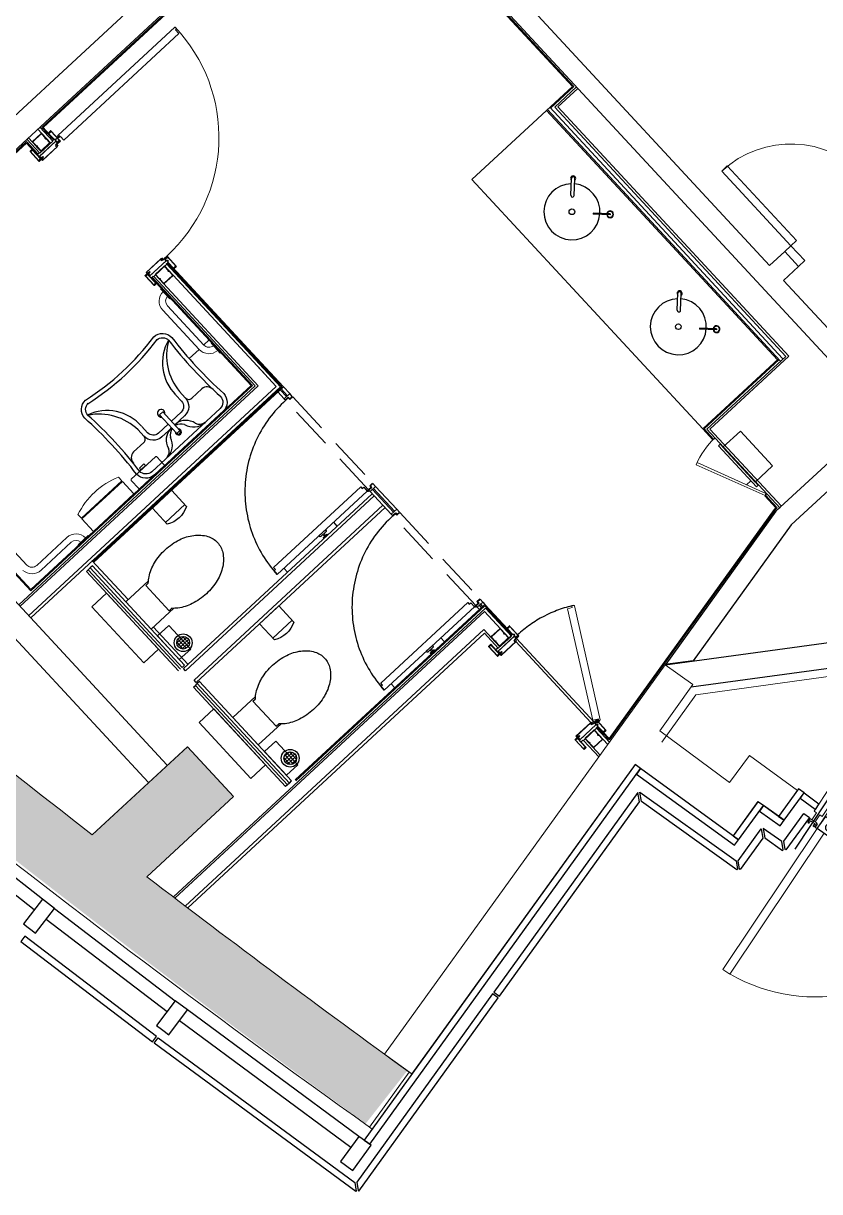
# Model space of a CAD drawing. Header units: centimetres. Extents: x 139057 to 200038, y 34824 to 80516.
# Drawn here: x 166144 to 166613, y 46838 to 47527 of the extents above; entities that cross this region are included whole.
import ezdxf

# ---------------------------------------------------------------- set-up
doc = ezdxf.new("R2010")
doc.units = ezdxf.units.CM
doc.header["$LTSCALE"] = 100
for name, pattern in [('AWP0BLEVP1$0$HIDDEN', [9.525, 6.35, -3.175]), ('AWP0BLEVP1$0$HIDDEN2', [4.7625, 3.175, -1.5875]), ('AWP0BLEVP1$0$PL-CU-W$0$HIDDEN', [0.375, 0.25, -0.125]), ('FLPL-B-P1$0$HIDDEN', [9.525, 6.35, -3.175])]:
    doc.linetypes.add(name, pattern=pattern)
doc.layers.get('0').update_dxf_attribs({"lineweight": 0})
doc.layers.get('Defpoints').update_dxf_attribs({"lineweight": 0})
for name, color, linetype, lineweight in [('410_STRUTTURE_001-AM_0', 7, 'Continuous', 0), ('430_TAVOLATI_001-AM_0', 3, 'Continuous', 0), ('437_RIVESTIMENTI_001-AM_0', 13, 'Continuous', 0), ('441_SERRAMENTI_001-AM_0', 1, 'Continuous', 0)]:
    doc.layers.add(name, color=color, linetype=linetype, lineweight=lineweight)
for name, color, linetype in [('_retini_strutture', 7, 'Continuous'), ('A-FACCIATA', 8, 'Continuous'), ('A-FACCIATA-montanti', 13, 'Continuous'), ('A-FACCIATA-stone', 13, 'Continuous'), ('A-MCLS3-15', 50, 'Continuous'), ('A-MCLS4-12', 61, 'Continuous'), ('A-SANITARI', 6, 'Continuous'), ('AWP0BLEVP1$0$0-REVS-CLD', 4, 'Continuous'), ('AWP0BLEVP1$0$A-DOOR', 5, 'Continuous'), ('AWP0BLEVP1$0$A-DOOR-INTR', 5, 'Continuous'), ('AWP0BLEVP1$0$A-DOOR-SWING', 11, 'AWP0BLEVP1$0$HIDDEN2'), ('AWP0BLEVP1$0$A-FIXT', 2, 'Continuous'), ('AWP0BLEVP1$0$A-FLOR-DRAN', 2, 'Continuous'), ('AWP0BLEVP1$0$A-FLOR-PATT', 40, 'Continuous'), ('AWP0BLEVP1$0$A-HTCH', 50, 'Continuous'), ('AWP0BLEVP1$0$A-MLWK', 2, 'Continuous'), ('AWP0BLEVP1$0$A-SCRN-40', 40, 'Continuous'), ('AWP0BLEVP1$0$A-SCRN-50', 50, 'Continuous'), ('AWP0BLEVP1$0$A-WALL', 4, 'Continuous'), ('AWP0BLEVP1$0$A-WALL-INTR', 4, 'Continuous'), ('B-CORE-P1$0$A-WALL', 6, 'Continuous'), ('B-CORE-P1$0$A-WALL-INTR', 6, 'Continuous'), ('FLPL-B-P1$0$A-ABOV', 7, 'FLPL-B-P1$0$HIDDEN')]:
    doc.layers.add(name, color=color, linetype=linetype)
pattern_1 = [(132.79996005, (-3602138.7732, -1182669.6092), (1.16479691197, 1.07861225835), []), (42.79996005, (-3602138.7732, -1182669.6092), (1.07861225835, -1.16479691197), [])]

# ---------------------------------------------------------------- blocks, each defined once
blk = doc.blocks.new('B-CORE-P1$0$leafmet')
at = {"color": 0}
blk.add_lwpolyline([(0, 0), (44, 0), (44, 1), (0, 1)], close=True, dxfattribs=at)
blk = doc.blocks.new('AWP0BLEVP1$0$METAL STUD')
at = {"layer": 'AWP0BLEVP1$0$A-SCRN-40'}
for p, q in [((7600.5, 722.1), (7600.5, 724.5)), ((7600.5, 722.1), (7600.5, 724.5)), ((7602.5, 722.1), (7600.5, 722.1)), ((7602.5, 723.5), (7602.5, 722.1)), ((7603.5, 727.5), (7635.5, 727.5)), ((7634.5, 725.5), (7604.5, 725.5)), ((7636.5, 656.5), (7636.5, 723.5)), ((7638.5, 724.5), (7638.5, 655.5)), ((7600.5, 655.5), (7600.5, 658)), ((7600.5, 655.5), (7600.5, 658)), ((7600.5, 658), (7602.5, 658)), ((7602.5, 658), (7602.5, 656.5)), ((7635.5, 652.5), (7603.5, 652.5)), ((7604.5, 654.5), (7634.5, 654.5))]:
    blk.add_line(p, q, dxfattribs=at)
for centre, radius, start, end in [((7603.5, 724.5), 3, 90, 180), ((7604.5, 723.5), 2, 90, 180), ((7634.5, 723.5), 2, 360, 90), ((7635.5, 724.5), 3, 0, 90), ((7603.5, 655.5), 3, 180, 270), ((7604.5, 656.5), 2, 180, 270), ((7634.5, 656.5), 2, 270, 360), ((7635.5, 655.5), 3, 270, 0)]:
    blk.add_arc(centre, radius, start, end, dxfattribs=at)
blk = doc.blocks.new('AWP0BLEVP1$0$A$C795556C4')
at = {"layer": 'AWP0BLEVP1$0$A-DOOR-INTR'}
for p, q in [((0, 19.1), (0, 140.1)), ((10, 140.1), (0, 140.1)), ((10, 156.1), (10, 123.1)), ((88, 158.1), (12, 158.1)), ((90, 140.1), (90, 156.1)), ((15, -12.9), (15, 19.1)), ((95, 5.1), (95, -12.9)), ((93, -14.9), (17, -14.9))]:
    blk.add_line(p, q, dxfattribs=at)
for centre, start, end in [((12, 156.1), 90, 180), ((88, 156.1), 0, 90), ((17, -12.9), 180, 270), ((93, -12.9), 270, 0)]:
    blk.add_arc(centre, 2, start, end, dxfattribs=at)
at = {"layer": 'AWP0BLEVP1$0$A-SCRN-50'}
for p, q in [((1, 19.1), (1, 140.1)), ((89.7, 157.1), (10.3, 157.1)), ((15, 123.1), (15, 157.1)), ((85, 142.1), (15, 142.1)), ((90, 140.1), (15, 140.1)), ((30, 140.1), (15, 140.1)), ((30, 140.1), (30, 5.1)), ((45, 125.1), (45, 140.1)), ((85, 140.1), (85, 157.1)), ((10, 135.1), (1, 135.1)), ((15, 123.1), (10, 123.1)), ((30, 135.1), (15, 135.1)), ((0, 19.1), (5.5, 19.1)), ((5.5, 26.1), (10.5, 26.1)), ((5.5, 26.1), (5.5, 19.1)), ((10.5, 26.1), (10.5, 19.1)), ((10.5, 19.1), (15, 19.1)), ((30, 6.1), (15, 6.1)), ((30, 5.1), (15, 5.1)), ((35, 5.1), (15, 5.1)), ((20, 5.1), (20, -13.9)), ((35, -1.9), (35, 5.1)), ((45, 5.1), (40, 5.1)), ((40, -1.9), (40, 5.1)), ((45, 20.1), (45, 5.1)), ((90, 5.1), (90, -13.9)), ((94.7, -13.9), (15.3, -13.9)), ((40, -1.9), (35, -1.9))]:
    blk.add_line(p, q, dxfattribs=at)
at = {"layer": 'Defpoints', "linetype": 'AWP0BLEVP1$0$HIDDEN'}
for p, q in [((1, 14.1), (12, 14.1)), ((12, -15), (12, 5.1)), ((22, -15), (12, -15))]:
    blk.add_line(p, q, dxfattribs=at)
at = {"layer": 'Defpoints'}
blk.add_line((12, 5.1), (12, 14.1), dxfattribs=at)
for points in [[(85, 157.1), (15, 157.1), (15, 142.1), (85, 142.1)], [(30, 135.1), (15, 135.1), (15, 123.1), (10, 123.1), (10, 135.1), (1, 135.1), (1, 19.1), (5.5, 19.1), (5.5, 26.1), (10.5, 26.1), (10.5, 19.1), (15, 19.1), (15, 6.1), (30, 6.1)], [(90, 5.1), (45, 5.1), (40, 5.1), (40, -1.9), (35, -1.9), (35, 5.1), (20, 5.1), (20, -13.9), (90, -13.9)]]:
    blk.add_lwpolyline(points, close=True, dxfattribs=at)
at = {"layer": 'AWP0BLEVP1$0$A-DOOR', "xscale": -1}
blk.add_blockref('AWP0BLEVP1$0$METAL STUD', (7683.5, -617.4), dxfattribs=at)
at = {"layer": 'AWP0BLEVP1$0$A-DOOR'}
blk.add_blockref('AWP0BLEVP1$0$METAL STUD', (-7517.5, -617.4), dxfattribs=at)
blk = doc.blocks.new('AWP0BLEVP1$0$hinge')
at = {"layer": 'AWP0BLEVP1$0$A-DOOR'}
blk.add_circle((29948347.4, 25962885.9, 0), 4, dxfattribs=at)
at = {"layer": 'AWP0BLEVP1$0$A-FIXT', "linetype": 'AWP0BLEVP1$0$HIDDEN'}
for p, q in [((29948346.9, 25962889.8, 0), (29948346.9, 25962901.1, 0)), ((29948346.9, 25962901.1, 0), (29948347.9, 25962901.1, 0)), ((29948346.9, 25962881.9, 0), (29948346.9, 25962870.6, 0)), ((29948346.9, 25962870.6, 0), (29948347.9, 25962870.6, 0)), ((29948347.9, 25962889.8, 0), (29948347.9, 25962901.1, 0)), ((29948347.9, 25962881.9, 0), (29948347.9, 25962870.6, 0))]:
    blk.add_line(p, q, dxfattribs=at)
blk = doc.blocks.new('AWP0BLEVP1$0$paper_towel_disp_mount_1')
for p, q in [((-162.5, 105), (-162.5, 135)), ((-162.5, 105), (162.5, 105)), ((-157.5, 105), (-157.5, 100)), ((-157.5, 100), (-157.5, 100)), ((157.5, 105), (157.5, 100)), ((162.5, 105), (162.5, 135))]:
    blk.add_line(p, q)
blk.add_lwpolyline([(-162.5, 0), (162.5, 0), (162.5, 100), (-162.5, 100)], close=True)
blk.add_arc((0, -290.1), 455.1, 69.08018, 110.91982)
blk = doc.blocks.new('AWP0BLEVP1$0$soap_disp_bf_1')
for p, q in [((-13, 76.7), (-13, 74.4)), ((13, 76.7), (13, 74.4))]:
    blk.add_line(p, q)
blk.add_lwpolyline([(-97.5, 0), (97.5, 0, 0.414214), (102.5, 5), (102.5, 69.4, 0.414214), (97.5, 74.4), (-97.5, 74.4, 0.414214), (-102.5, 69.4), (-102.5, 5, 0.414214)], format="xyb", close=True)
blk.add_lwpolyline([(-18, 76.7), (18, 76.7), (18, 90), (-18, 90)], close=True)
blk = doc.blocks.new('AWP0BLEVP1$0$SINK-PLAN')
for points in [[(2398.2, 258.5, -0.414214), (2473.2, 333.5), (3023.2, 333.5, -0.414214), (3098.2, 258.5)], [(2423.2, 258.5, -0.414214), (2473.2, 308.5), (3023.2, 308.5, -0.414214), (3073.2, 258.5, -0.414214)], [(2640.5, 273.6), (2640.5, 273.6, 0.32999), (2725.3, 198.6), (2735.7, 198.6)], [(2691.2, 235.9, 0.140516), (2735.7, 202.5, 0.140516)], [(2760.7, 198.6), (2771.1, 198.6, 0.329176), (2856, 273.6), (2856, 273.6)], [(2760.7, 202, 0.157426), (2805.2, 235.9)], [(2581.7, 73), (2581.7, 123.6, -0.414214), (2656.7, 198.6), (2735.7, 198.6)], [(2611.7, 73), (2611.7, 123.6, -0.414214), (2656.7, 168.6), (2735.7, 168.6)], [(2760.7, 198.6), (2839.7, 198.6, -0.414214), (2914.7, 123.6), (2914.7, 73)], [(2760.7, 168.6), (2839.7, 168.6, -0.414214), (2884.7, 123.6), (2884.7, 73)], [(2473.2, -266.5, -0.414214), (2398.2, -191.5)], [(2473.2, -241.5, -0.414214), (2423.2, -191.5, -0.414214)], [(3098.2, -191.5, -0.414214), (3023.2, -266.5)], [(3073.2, -191.5, -0.414214), (3023.2, -241.5, -0.414214)]]:
    blk.add_lwpolyline(points, format="xyb")
blk.add_lwpolyline([(2735.7, 243.5), (2735.7, 93.5), (2760.7, 93.5), (2760.7, 243.5)], close=True)
for points in [[(2555.7, 150.6), (2473.9, 150.6)], [(2940.7, 150.6), (3022.6, 150.6)]]:
    blk.add_lwpolyline(points)
for centre, radius, start, end in [((2596.1, 209.9), 98.7, 15.29752, 90.90402), ((2589.9, 254.8), 53.9, 20.41177, 85.11095), ((2900.3, 209.9), 98.7, 89.09598, 164.70248), ((2906.5, 254.8), 53.9, 94.88905, 159.58823), ((-128, 33.5), 2536.3, 354.91039, 5.08961), ((-128, 33.5), 2561.3, 354.91039, 5.08961), ((2748.2, 243.5), 17.5, 315.58469, 224.41531), ((2748.2, 243.5), 12.5, 359.9968, 180), ((5624.5, 33.5), 2561.3, 174.91039, 185.08961), ((5624.5, 33.5), 2536.3, 174.91039, 185.08961), ((2477.3, 199.8), 49.4, 181.02219, 266.02937), ((2556.1, 125), 25.7, 356.97666, 90.72879), ((2940.4, 125), 25.7, 89.27121, 183.02334), ((3019.1, 199.8), 49.4, 273.97063, 358.97781), ((2342.9, 63), 268.9, 287.35979, 1.79559), ((2252.3, 90.6), 329.8, 301.20326, 356.93215), ((2748.2, 93.5), 22.5, 123.74899, 56.25101), ((3153.5, 63), 268.9, 178.20441, 252.64021), ((3244.1, 90.6), 329.8, 183.06785, 238.79674), ((2748.2, -1766.5), 1550, 79.61114, 100.38886), ((2748.2, -1766.5), 1525, 79.61114, 100.38886)]:
    blk.add_arc(centre, radius, start, end)
blk = doc.blocks.new('AWP0BLEVP1$0$ARCTTOL5')
for p, q in [((0, 4.35), (7.18, 4.35)), ((0, -4.35), (0, 4.35)), ((6, 4), (6.81, 4)), ((6, 4), (6, -4)), ((0, -4.35), (7.18, -4.35)), ((6, -4), (6.81, -4))]:
    blk.add_line(p, q)
for points in [[(25, 0, 0.13438), (24.31, 2.54, 0.106842), (22.07, 4.95, 0.082314), (18.96, 6.44, 0.07067), (15, 7, 0.07067), (11.04, 6.44, 0.082314), (7.93, 4.95, 0.047192), (6.81, 4, 0.13438)], [(6.81, -4, 0.047192), (7.93, -4.95, 0.082314), (11.04, -6.44, 0.07067), (15, -7, 0.07067), (18.96, -6.44, 0.082314), (22.07, -4.95, 0.106842), (24.31, -2.54, 0.13438), (25, 0, 0.13438)]]:
    blk.add_lwpolyline(points, format="xyb")
blk = doc.blocks.new('AWP0BLEVP1$0$plan_toilet_tissue_1')
at = {"layer": 'AWP0BLEVP1$0$A-FIXT'}
blk.add_line((115, 77.5), (115, -77.5), dxfattribs=at)
blk.add_lwpolyline([(130, 77.5), (0, 77.5), (0, -77.5), (130, -77.5)], dxfattribs=at)
blk.add_arc((-10.2, 0), 160.2, 331.05941, 28.94059, dxfattribs=at)
blk = doc.blocks.new('AWP0BLEVP1$0$san_napkins_plan_1')
at = {"layer": 'AWP0BLEVP1$0$A-FIXT', "linetype": 'AWP0BLEVP1$0$HIDDEN'}
blk.add_lwpolyline([(92, 95), (92, -95), (184, -95), (184, 95)], close=True, dxfattribs=at)
blk = doc.blocks.new('AWP0BLEVP1$0$COAT HOOK')
at = {"layer": 'AWP0BLEVP1$0$A-FIXT'}
for p, q in [((0, 25), (0, -25)), ((7, 25), (0, 25)), ((10, 22), (10, -22)), ((10, 4), (24.6, 4)), ((24.6, 13), (24.6, -13)), ((26.6, 15), (27.6, 15)), ((29.6, 13), (29.6, -13)), ((0, -25), (7, -25)), ((10, -4), (24.6, -4)), ((26.6, -15), (27.6, -15))]:
    blk.add_line(p, q, dxfattribs=at)
for centre, radius, start, end in [((7, 22), 3, 0, 90), ((26.6, 13), 2, 90, 180), ((27.6, 13), 2, 0, 90), ((7, -22), 3, 270, 0), ((26.6, -13), 2, 180, 270), ((27.6, -13), 2, 270, 0)]:
    blk.add_arc(centre, radius, start, end, dxfattribs=at)
blk = doc.blocks.new('AWP0BLEVP1$0$PAPER TOWEL DISPENSER')
at = {"layer": 'AWP0BLEVP1$0$A-FIXT'}
blk.add_lwpolyline([(-165, 154), (165, 154), (165, 140), (-165, 140), (-165, 154)], dxfattribs=at)
at = {"layer": 'AWP0BLEVP1$0$A-FIXT', "linetype": 'AWP0BLEVP1$0$HIDDEN2'}
blk.add_lwpolyline([(-140, 140), (-140, 0), (140, 0), (140, 140), (-140, 140)], dxfattribs=at)
blk = doc.blocks.new('AWP0BLEVP1$0$A$C4EBF4054')
for p, q in [((-61.6, 75.6), (-132.2, 146.2)), ((162.1, 156.8), (91, 85.7)), ((165.9, 153.3), (94.7, 82)), ((162.1, 156.8), (165.9, 153.3)), ((-75.8, 61.5), (-146.3, 132)), ((91, 85.7), (94.7, 82))]:
    blk.add_line(p, q)
blk.add_circle((0, 0), 16.6)
for centre, radius, start, end in [((0, 0), 165.4, 138.50145, 131.56797), ((-139.3, 139.1), 10, 135, 225), ((-139.3, 139.1), 10, 45, 135), ((164.1, 155), 20, 232.25907, 217.38953), ((164.1, 155), 17.5, 233.29405, 216.2976), ((-68.7, 68.5), 10, 225.0005, 45.00111)]:
    blk.add_arc(centre, radius, start, end)
blk.add_ellipse((-139.3, 139.1), major_axis=(8.8, 12.1), ratio=1, start_param=-0.996017, end_param=3.822827)
blk = doc.blocks.new('FLPL-B-P1$0$invsible closer')
at = {"layer": 'FLPL-B-P1$0$A-ABOV'}
blk.add_line((0, 44), (0, -44), dxfattribs=at)
blk.add_lwpolyline([(0, 44), (0, -44), (351, -44), (351, 44)], close=True, dxfattribs=at)
blk.add_circle((53, 0), 20, dxfattribs=at)
blk = doc.blocks.new('A$C66F3671F')
blk.add_lwpolyline([(14783045, 36755201), (14783083, 36755233.5), (14782432.1, 36755992.7), (14782394.1, 36755960.2)], close=True)
for points in [[(14783127, 36755271.3, -0.414214), (14783127.1, 36755272.7), (14783131.7, 36755276.6, -0.414214), (14783133.1, 36755276.5), (14783147.8, 36755259.2, 0.414214), (14783148.6, 36755259.2), (14783149.7, 36755260.2, -0.414214), (14783151.1, 36755260.1), (14783152.6, 36755258.3), (14783115.4, 36755226.4), (14783098.2, 36755246.5, -0.414214), (14783098.3, 36755247.9), (14783102.8, 36755251.8, -0.414214), (14783104.2, 36755251.7), (14783115, 36755239.2, 0.414214), (14783115.7, 36755239.2), (14783137.7, 36755258, 0.414214), (14783137.7, 36755258.7)], [(14782289.9, 36754554.3, 0.414214), (14782288.5, 36754554.4), (14782284, 36754550.5, 0.414214), (14782283.9, 36754549.1), (14782298.6, 36754531.9, -0.414214), (14782298.6, 36754531.2), (14782297.5, 36754530.2, 0.414214), (14782297.4, 36754528.8), (14782298.8, 36754527.1), (14782336, 36754559), (14782318.8, 36754579.1, 0.414214), (14782317.4, 36754579.2), (14782312.8, 36754575.3, 0.414214), (14782312.7, 36754573.9), (14782323.5, 36754561.4, -0.414214), (14782323.4, 36754560.7), (14782301.4, 36754541.8, -0.414214), (14782300.7, 36754541.8)]]:
    blk.add_lwpolyline(points, format="xyb", close=True)
for points in [[(14783141.2, 36755248.6), (14783173.1, 36755211.4), (14783186.4, 36755222.8), (14783300.3, 36755089.9), (14783246, 36755043.4), (14783083, 36755233.5, -0.414214), (14783083.1, 36755234.9), (14783091.4, 36755242.1, -0.414214), (14783092.8, 36755242), (14783107.6, 36755224.7, 0.414214), (14783108.3, 36755224.7), (14783113.3, 36755228.9)], [(14782310.2, 36754536.9), (14782342.1, 36754499.7), (14782328.9, 36754488.3), (14782442.8, 36754355.5), (14782497.1, 36754402.1), (14782333.9, 36754592.1, 0.414214), (14782332.5, 36754592.2), (14782324.2, 36754585.1, 0.414214), (14782324.1, 36754583.7), (14782338.9, 36754566.4, -0.414214), (14782338.8, 36754565.7), (14782333.9, 36754561.5)]]:
    blk.add_lwpolyline(points, format="xyb")
for points in [[(14783257.8, 36755053.5), (14783143.9, 36755186.3), (14783156.4, 36755197), (14783124.5, 36755234.2)], [(14782485.3, 36754392), (14782371.3, 36754524.8), (14782358.8, 36754514), (14782326.9, 36754551.2)]]:
    blk.add_lwpolyline(points)
blk.add_arc((14783093.1, 36755243), 1000, 134.27016, 220.60939)
at = {"xscale": -1, "rotation": 39.03527307619471}
blk.add_blockref('FLPL-B-P1$0$invsible closer', (14783110.7, 36755199.3), dxfattribs=at)

msp = doc.modelspace()

# ---------------------------------------------------------------- hatches: boundary and pattern name
at = {"layer": '_retini_strutture'}
msp.add_hatch(color=256, dxfattribs=at).paths.add_polyline_path([(165878.1, 47300.09), (166459.5, 47838.51), (166650.96, 47631.76), (166680.31, 47658.94), (166441.27, 47917.06), (166411.92, 47889.88), (166439.11, 47860.52), (165855.34, 47319.9), (165794.83, 47385.24), (165758.85, 47351.92, 0.026098), (166345.45, 46878.39), (166370.19, 46909.86, -0.006676), (166216.28, 47024.48), (166267.45, 47071.87), (166240.27, 47101.21), (166184.14, 47049.23, -0.013769)])
at = {"layer": 'AWP0BLEVP1$0$A-FLOR-DRAN'}
h = msp.add_hatch(dxfattribs=at)
h.set_pattern_fill('NET', color=256, scale=0.5, angle=332.437, style=0)
h.set_pattern_definition(pattern_1)
edge = h.paths.add_edge_path()
edge.add_ellipse((166237.78, 47162.03), major_axis=(1.84, 3.27), ratio=1, start_angle=252.13996, end_angle=432.13996)
edge.add_ellipse((166237.78, 47162.03), major_axis=(2.49, -2.8), ratio=1, start_angle=181.19024, end_angle=361.19024)
h = msp.add_hatch(dxfattribs=at)
h.set_pattern_fill('NET', color=256, scale=0.5, angle=332.437, style=0)
h.set_pattern_definition(pattern_1)
edge = h.paths.add_edge_path()
edge.add_ellipse((166300.9, 47093.86), major_axis=(1.84, 3.27), ratio=1, start_angle=252.13996, end_angle=432.13996)
edge.add_ellipse((166300.9, 47093.86), major_axis=(3.75, -0.14), ratio=1, start_angle=134.99998, end_angle=314.99998)

# ---------------------------------------------------------------- linework, layer by layer
at = {"layer": '410_STRUTTURE_001-AM_0', "elevation": 0}
msp.add_lwpolyline([(165798.96, 47315.33, 0.027668), (166347.67, 46876.3), (166371.06, 46908.75, -0.006714), (166216.28, 47024), (166267.42, 47071.35), (166240.24, 47100.7), (166184.13, 47048.75, -0.013779), (165877.86, 47299.81), (166459.42, 47838.34), (166650.89, 47631.57), (166680.24, 47658.75), (166441.21, 47916.87), (166411.86, 47889.7), (166439.04, 47860.35), (165855.11, 47319.62, 0), (165831.33, 47345.3)], format="xyb", close=True, dxfattribs=at)
at = {"layer": '430_TAVOLATI_001-AM_0'}
msp.add_line((166600.71, 47075.74, 0), (166588.94, 47059.57, 0), dxfattribs=at)
at = {"layer": '430_TAVOLATI_001-AM_0', "elevation": 0}
for points in [[(166372.69, 46907.65), (166356.46, 46919.34), (166522.04, 47149.05), (166538.27, 47137.36), (166518.8, 47110.12), (166560.03, 47079.66), (166571.75, 47095.48), (166600.11, 47074.91), (166588.94, 47059.57), (166576.77, 47068.4), (166562.1, 47048.18), (166504.25, 47090.16)], [(166504.25, 47090.16), (166372.69, 46907.65), (166371.06, 46908.75), (166347.67, 46876.3), (166349.26, 46875.15)]]:
    msp.add_lwpolyline(points, dxfattribs=at)
at = {"layer": '437_RIVESTIMENTI_001-AM_0'}
for p, q in [((166540.12, 47131.31, 0), (166680.39, 47150.74, 0)), ((166520.04, 47103.46, 0), (166540.12, 47131.31, 0))]:
    msp.add_line(p, q, dxfattribs=at)
at = {"layer": '441_SERRAMENTI_001-AM_0'}
for p, q in [((166330.11, 47627.96, 0), (166155.2, 47465.99, 0)), ((166467.39, 47490.21, 0), (166412.46, 47549.53, 0)), ((166408.02, 47435.23, 0), (166467.39, 47490.21, 0)), ((166158.6, 47462.32, 0), (166155.2, 47465.99, 0)), ((166161.66, 47459.02, 0), (166160.56, 47458, 0)), ((166145.3, 47456.82, 0), (166015.43, 47336.56, 0)), ((166151.75, 47449.85, 0), (166145.3, 47456.82, 0)), ((166152.85, 47450.87, 0), (166151.75, 47449.85, 0)), ((166408.02, 47435.23, 0), (166544.21, 47288.16, 0)), ((166219.02, 47377.21, 0), (166220.12, 47378.23, 0)), ((166277.79, 47313.74, 0), (166219.02, 47377.21, 0)), ((166224.5, 47370.85, 0), (166224.72, 47371.05, 0)), ((166229.93, 47364.98, 0), (166224.5, 47370.85, 0)), ((166229.93, 47364.98, 0), (166230.15, 47365.18, 0)), ((166225.71, 47358.2, 0), (166247.12, 47335.08, 0)), ((166249.91, 47337.66, 0), (166228.5, 47360.79, 0)), ((166015.43, 47336.56, 0), (166147.92, 47193.48, 0)), ((166254.2, 47338.77, 0), (166254.42, 47338.98, 0)), ((166254.2, 47338.77, 0), (166259.63, 47332.9, 0)), ((166259.63, 47332.9, 0), (166259.85, 47333.11, 0)), ((166296.86, 47313.01, 0), (166281.24, 47329.88, 0)), ((166544.21, 47288.16, 0), (166588.82, 47329.47, 0)), ((166147.92, 47193.48, 0), (166277.79, 47313.74, 0)), ((166184.97, 47209.39, 0), (166296.86, 47313.01, 0)), ((166550.18, 47281.72, 0), (166544.21, 47288.16, 0)), ((166075.25, 47283.73, 0), (166145.5, 47207.87, 0)), ((166550.6, 47282.14, 0), (166550.16, 47281.74, 0)), ((166580.76, 47248.7, 0), (166581.86, 47249.71, 0)), ((166587.32, 47241.61, 0), (166580.76, 47248.7, 0)), ((166586.24, 47240.6, 0), (166488.93, 47105.61, 0)), ((166586.24, 47240.6, 0), (166587.32, 47241.61, 0)), ((166151.43, 47207.64, 0), (166169.17, 47224.07, 0)), ((166181.82, 47225.28, 0), (166175.95, 47219.85, 0)), ((166181.82, 47225.28, 0), (166182.02, 47225.06, 0)), ((166154.01, 47204.85, 0), (166171.75, 47221.28, 0)), ((166175.95, 47219.85, 0), (166176.15, 47219.63, 0)), ((166415.71, 47184.67, 0), (166303.82, 47081.05, 0)), ((166432.09, 47166.99, 0), (166415.71, 47184.67, 0)), ((166434.04, 47162.67, 0), (166478.2, 47114.97, 0)), ((166434.12, 47164.79, 0), (166480.32, 47114.89, 0)), ((166482.37, 47112.7, 0), (166488.93, 47105.61, 0))]:
    msp.add_line(p, q, dxfattribs=at)
at = {"layer": '441_SERRAMENTI_001-AM_0', "elevation": 0}
for points in [[(166167.41, 47458.57), (166165.43, 47460.71), (166164.7, 47460.03), (166163.82, 47460.97, -0.414214), (166163.83, 47461.26), (166232.79, 47525.14, -0.414214), (166233.07, 47525.13), (166233.94, 47524.19), (166233.21, 47523.51), (166235.19, 47521.37), (166167.41, 47458.57)], [(166479.32, 47116.38), (166482.16, 47117.03), (166482.38, 47116.05), (166483.63, 47116.34, 0.414214), (166483.79, 47116.58), (166468.49, 47183.86, 0.414214), (166468.25, 47184.01), (166467, 47183.73), (166467.22, 47182.75), (166464.38, 47182.11), (166479.32, 47116.38)]]:
    msp.add_lwpolyline(points, format="xyb", dxfattribs=at)
for points in [[(166600.69, 47384.06), (166604.36, 47387.46), (166596.21, 47396.26), (166592.54, 47392.86)], [(166288.71, 47321.81), (166228.92, 47386.38), (166227.82, 47385.36)]]:
    msp.add_lwpolyline(points, dxfattribs=at)
msp.add_lwpolyline([(166540.36, 47267.07), (166580.91, 47248.83), (166581.49, 47250.1), (166540.94, 47268.34)], close=True, dxfattribs=at)
at = {"layer": '441_SERRAMENTI_001-AM_0'}
msp.add_circle((166482.9, 47115.71, 0), 0.4, dxfattribs=at)
for centre, radius, start, end in [((166164.05, 47460.07, 0), 94.85, 312.52317, 43.32805), ((166596.21, 47396.26, 0), 60, 42.80487, 132.80487), ((166231.58, 47363.64, 0), 8, 134.94905, 222.80001), ((166231.58, 47363.64, 0), 4.2, 136.896, 222.80001), ((166252.99, 47340.52, 0), 8, 222.79991, 310.65086), ((166252.99, 47340.52, 0), 4.2, 222.79991, 308.70392), ((166581.49, 47250.1, 0), 44.5, 132.80016, 157.58823), ((166174.61, 47218.2, 0), 8, 44.94905, 132.80001), ((166174.61, 47218.2, 0), 4.2, 46.89599, 132.80001), ((166148.58, 47210.72, 0), 8, 228.53913, 312.79996), ((166148.58, 47210.72, 0), 4.2, 222.79996, 312.79996)]:
    msp.add_arc(centre, radius, start, end, dxfattribs=at)
at = {"layer": 'A-FACCIATA'}
for p, q in [((166626.54, 47082.78, 0), (166598.41, 47040.27, 0)), ((166154.8, 47010.71, 0), (166084.31, 47066.08, 0)), ((166149.9, 47004.38, 0), (166079.32, 47059.82, 0)), ((166161.91, 47005.2, 0), (166233.15, 46950.8, 0)), ((166157.02, 46998.87, 0), (166228.34, 46944.41, 0)), ((166341.31, 46870.79, 0), (166240.34, 46945.39, 0)), ((166336.63, 46864.3, 0), (166235.53, 46939, 0))]:
    msp.add_line(p, q, dxfattribs=at)
at = {"layer": 'A-FACCIATA-montanti', "elevation": 0}
for points in [[(166161.91, 47005.2), (166154.8, 47010.71), (166143.6, 46996.24), (166146.36, 46994.09), (166147.95, 46992.87), (166150.71, 46990.73)], [(166240.34, 46945.39), (166233.15, 46950.8), (166222.14, 46936.18), (166224.94, 46934.07), (166226.54, 46932.87), (166229.33, 46930.77)], [(166348.61, 46865.53), (166341.31, 46870.79), (166330.61, 46855.94), (166333.45, 46853.89), (166335.08, 46852.72), (166337.92, 46850.68)]]:
    msp.add_lwpolyline(points, close=True, dxfattribs=at)
at = {"layer": 'A-FACCIATA-stone', "elevation": 0}
for points in [[(166347.78, 46866.26), (166507.48, 47087.81), (166504.25, 47090.16), (166344.54, 46868.6)], [(166505.14, 47084.56), (166563, 47042.58), (166565.34, 47045.83), (166507.48, 47087.81)], [(166505.96, 47073.68), (166421, 46955.84), (166424.25, 46953.5), (166506.87, 47068.1)], [(166507.14, 47073.87), (166563.82, 47033.28), (166564.61, 47028.35), (166564.34, 47027.98), (166508.05, 47068.29)], [(166592.21, 47057.26), (166603.96, 47073.4), (166600.71, 47075.74), (166588.94, 47059.57)], [(166601.6, 47070.17), (166603.96, 47073.4), (166612.7, 47067.03), (166610.49, 47063.7)], [(166565.34, 47045.83), (166579.95, 47065.91), (166576.68, 47068.21), (166562.1, 47048.18)], [(166577.6, 47062.68), (166589.92, 47053.98), (166592.21, 47057.26), (166579.95, 47065.91)], [(166593.14, 47039.84), (166592.76, 47040.1), (166591.95, 47045.01), (166603.81, 47061.31), (166607.08, 47059.01)], [(166579.62, 47046.75), (166566.25, 47028.21), (166565.88, 47028.47), (166565.07, 47033.4), (166578.68, 47052.29)], [(166591.58, 47039.91), (166590.77, 47044.82), (166579.89, 47052.49), (166580.8, 47046.95), (166591.31, 47039.54)], [(166219.73, 46926.49), (166222.13, 46929.68), (166144.44, 46989.01), (166141.99, 46985.85)]]:
    msp.add_lwpolyline(points, close=True, dxfattribs=at)
for points in [[(166420.3, 46954.87), (166340.24, 46843.84), (166341.03, 46838.85), (166341.39, 46838.58), (166423.54, 46952.53), (166420.3, 46954.87)], [(166220.69, 46925.77), (166223.09, 46928.96), (166339, 46843.56), (166339.78, 46838.57), (166339.52, 46838.21), (166220.69, 46925.77)]]:
    msp.add_lwpolyline(points, dxfattribs=at)
at = {"layer": 'A-MCLS3-15'}
for p, q in [((166228.14, 47089.92, 0), (165961.8, 47377.54, 0)), ((166217.14, 47079.73, 0), (166085.67, 47221.71, 0)), ((166522.07, 47149.03, 0), (166685.73, 47171.41, 0)), ((166537.32, 47135.97, 0), (166681.94, 47155.76, 0))]:
    msp.add_line(p, q, dxfattribs=at)
at = {"layer": 'A-MCLS3-15', "elevation": 0}
for points in [[(166005.97, 47329.85), (166335.43, 47634.92), (166291.26, 47682.62)], [(165995.78, 47340.85), (166314.23, 47635.74), (166280.25, 47672.42)]]:
    msp.add_lwpolyline(points, dxfattribs=at)
at = {"layer": 'A-MCLS4-12'}
for p, q in [((166422.37, 47558.7, 0), (166583.6, 47384.59, 0)), ((166413.56, 47550.54, 0), (166648.81, 47296.5, 0)), ((166592.54, 47392.86, 0), (166583.6, 47384.59, 0)), ((166600.69, 47384.06, 0), (166592.54, 47392.87, 0)), ((166600.69, 47384.06, 0), (166591.75, 47375.78, 0)), ((166591.75, 47375.78, 0), (166651.33, 47311.45, 0)), ((166587.36, 47239.6, 0), (166648.81, 47296.5, 0)), ((166587.36, 47239.6, 0), (166648.81, 47296.5, 0)), ((166596.4, 47231.61, 0), (166665.77, 47295.85, 0)), ((166587.36, 47239.6, 0), (166522.33, 47149.38, 0)), ((166596.4, 47231.61, 0), (166538.53, 47151.33, 0)), ((166538.53, 47151.33, 0), (166521.96, 47149.11, 0))]:
    msp.add_line(p, q, dxfattribs=at)
at = {"layer": 'AWP0BLEVP1$0$0-REVS-CLD'}
msp.add_line((166415.14, 47169.84, 0), (166238.97, 47006.69, 0), dxfattribs=at)
at = {"layer": 'AWP0BLEVP1$0$A-DOOR-INTR', "elevation": 0}
for points in [[(166342.51, 47253.9), (166343.39, 47252.95), (166344.27, 47253.76), (166346.38, 47251.49), (166293.26, 47202.3), (166291.35, 47204.35), (166292.24, 47205.17), (166291.15, 47206.34)], [(166405.66, 47185.69), (166406.54, 47184.73), (166407.42, 47185.55), (166409.53, 47183.27), (166356.41, 47134.08), (166354.51, 47136.14), (166355.39, 47136.95), (166354.3, 47138.13)]]:
    msp.add_lwpolyline(points, close=True, dxfattribs=at)
at = {"layer": 'AWP0BLEVP1$0$A-DOOR-SWING'}
for centre, radius, start, end in [((166346.43, 47251.2, 0), 72.24, 131.82486, 222.60687), ((166409.58, 47182.99, 0), 72.24, 131.81812, 222.60678), ((166482.86, 47115.71, 0), 69.85, 102.10533, 133.20296)]:
    msp.add_arc(centre, radius, start, end, dxfattribs=at)
at = {"layer": 'AWP0BLEVP1$0$A-FIXT'}
msp.add_line((166588.24, 47328.92, 0), (166452.04, 47476, 0), dxfattribs=at)
at = {"layer": 'AWP0BLEVP1$0$A-FIXT', "linetype": 'Continuous'}
msp.add_line((166232.53, 47271.83, 0), (166264.34, 47301.3, 0), dxfattribs=at)
at = {"layer": 'AWP0BLEVP1$0$A-FIXT', "linetype": 'AWP0BLEVP1$0$HIDDEN'}
for p, q in [((166482.57, 47115.48, 0), (166481.74, 47114.71, 0)), ((166481.74, 47114.71, 0), (166481.81, 47114.64, 0)), ((166482.64, 47115.41, 0), (166481.81, 47114.64, 0)), ((166482.61, 47117.22, 0), (166482.51, 47117.19, 0)), ((166482.76, 47116.09, 0), (166482.51, 47117.19, 0)), ((166482.86, 47116.11, 0), (166482.61, 47117.22, 0))]:
    msp.add_line(p, q, dxfattribs=at)
at = {"layer": 'AWP0BLEVP1$0$A-FIXT', "elevation": 0}
for points in [[(166183.94, 47183.27), (166192.6, 47191.29), (166223.18, 47158.27), (166214.52, 47150.26)], [(166247.13, 47115.04), (166255.79, 47123.06), (166286.36, 47090.04), (166277.71, 47082.02)]]:
    msp.add_lwpolyline(points, close=True, dxfattribs=at)
at = {"layer": 'AWP0BLEVP1$0$A-FLOR-DRAN'}
for centre, radius in [((166237.78, 47162.03, 0), 5.25), ((166237.78, 47162.03, 0), 3.75), ((166300.9, 47093.86, 0), 5.25), ((166300.9, 47093.86, 0), 3.75)]:
    msp.add_circle(centre, radius, dxfattribs=at)
at = {"layer": 'AWP0BLEVP1$0$A-FLOR-PATT'}
for p, q in [((166247.12, 47335.09, 0), (166241.31, 47329.71, 0)), ((166252.99, 47340.52, 0), (166249.91, 47337.67, 0)), ((166223.86, 47263.8, 0), (166223.86, 47263.8, 0)), ((166572.55, 47257.56, 0), (166570.06, 47255.25, 0)), ((166328.68, 47230.82, 0), (166326.55, 47233.12, 0)), ((166205.29, 47187.45, 0), (166183.95, 47210.49, 0)), ((166299.33, 47203.64, 0), (166297.2, 47205.95, 0)), ((166240.63, 47149.29, 0), (166220.32, 47171.22, 0)), ((166391.86, 47162.59, 0), (166389.71, 47164.92, 0)), ((166362.51, 47135.41, 0), (166360.36, 47137.74, 0))]:
    msp.add_line(p, q, dxfattribs=at)
at = {"layer": 'AWP0BLEVP1$0$A-HTCH', "linetype": 'AWP0BLEVP1$0$PL-CU-W$0$HIDDEN'}
for p, q in [((166347.16, 47252.22, 0), (166346.56, 47251.99, 0)), ((166347.37, 47252, 0), (166347.08, 47251.42, 0)), ((166410.32, 47184.02, 0), (166409.72, 47183.78, 0)), ((166410.53, 47183.79, 0), (166410.24, 47183.21, 0))]:
    msp.add_line(p, q, dxfattribs=at)
at = {"layer": 'AWP0BLEVP1$0$A-HTCH', "linetype": 'AWP0BLEVP1$0$PL-CU-W$0$HIDDEN', "elevation": 0}
for points in [[(166349.51, 47256.16), (166347.78, 47254.56), (166348.67, 47253.61), (166347.16, 47252.22), (166298.25, 47305.03), (166299.76, 47306.43), (166300.64, 47305.47), (166302.36, 47307.07)], [(166412.67, 47187.95), (166410.94, 47186.35), (166411.83, 47185.4), (166410.32, 47184.01), (166361.41, 47236.83), (166362.92, 47238.22), (166363.8, 47237.27), (166365.53, 47238.86)]]:
    msp.add_lwpolyline(points, close=True, dxfattribs=at)
at = {"layer": 'AWP0BLEVP1$0$A-HTCH', "linetype": 'AWP0BLEVP1$0$PL-CU-W$0$HIDDEN'}
for centre in [(166346.75, 47251.63, 0), (166409.91, 47183.43, 0)]:
    msp.add_circle(centre, 0.4, dxfattribs=at)
at = {"layer": 'AWP0BLEVP1$0$A-MLWK'}
for p, q in [((166452.63, 47476.54, 0), (166589.84, 47328.36, 0)), ((166454.1, 47477.9, 0), (166591.31, 47329.72, 0)), ((166297.36, 47306, 0), (166293.64, 47310.02, 0)), ((166294.96, 47311.24, 0), (166298.68, 47307.22, 0)), ((166299.27, 47307.76, 0), (166295.56, 47311.77, 0)), ((166296.88, 47313, 0), (166300.59, 47308.99, 0)), ((166361.84, 47239.01, 0), (166349.37, 47252.48, 0)), ((166349.95, 47253.03, 0), (166362.43, 47239.56, 0)), ((166363.75, 47240.78, 0), (166351.27, 47254.25, 0)), ((166348.05, 47251.26, 0), (166360.52, 47237.79, 0)), ((166412.48, 47181.68, 0), (166411.24, 47183.02, 0)), ((166413.8, 47182.9, 0), (166412.53, 47184.28, 0)), ((166413.11, 47184.82, 0), (166414.39, 47183.44, 0)), ((166414.44, 47186.04, 0), (166415.71, 47184.67, 0))]:
    msp.add_line(p, q, dxfattribs=at)
at = {"layer": 'AWP0BLEVP1$0$A-MLWK', "elevation": 0}
for points in [[(166300.65, 47305.91), (166302.15, 47307.3), (166300.59, 47308.99), (166297.36, 47306), (166298.04, 47305.26), (166299.76, 47306.86)], [(166348.21, 47254.55), (166349.71, 47255.94), (166351.28, 47254.25), (166348.05, 47251.26), (166347.37, 47252), (166349.09, 47253.59)], [(166349.29, 47249.92), (166350.51, 47248.6), (166239.14, 47145.45), (166237.91, 47146.78)], [(166355.61, 47243.1), (166356.83, 47241.78), (166245.46, 47138.63), (166244.23, 47139.95)], [(166363.81, 47237.7), (166365.31, 47239.09), (166363.75, 47240.78), (166360.52, 47237.79), (166361.2, 47237.06), (166362.93, 47238.65)], [(166238.55, 47148.73), (166184.27, 47207.36), (166182.95, 47206.13), (166237.23, 47147.51)], [(166411.37, 47186.34), (166412.87, 47187.73), (166414.44, 47186.04), (166411.21, 47183.05), (166410.53, 47183.79), (166412.25, 47185.38)], [(166245.03, 47136.88), (166299.32, 47078.25), (166298.22, 47077.23), (166243.93, 47135.86)], [(166246.13, 47137.9), (166300.42, 47079.27), (166299.32, 47078.25), (166245.03, 47136.88)], [(166301.74, 47080.5), (166247.46, 47139.12), (166246.13, 47137.9), (166300.42, 47079.27)]]:
    msp.add_lwpolyline(points, close=True, dxfattribs=at)
for points in [[(166235.03, 47145.47), (166180.75, 47204.1), (166182.95, 47206.13)], [(166181.85, 47205.11), (166236.13, 47146.49)], [(166182.95, 47206.13), (166237.23, 47147.51)]]:
    msp.add_lwpolyline(points, dxfattribs=at)
at = {"layer": 'AWP0BLEVP1$0$A-SCRN-40'}
for p, q in [((166468.24, 47490.18, 0), (166412.9, 47549.93, 0)), ((166454.5, 47477.46, 0), (166468.24, 47490.18, 0)), ((166145.33, 47457.67, 0), (166014.58, 47336.59, 0)), ((166152.19, 47450.26, 0), (166145.33, 47457.67, 0)), ((166278.63, 47313.71, 0), (166219.46, 47377.62, 0)), ((166014.58, 47336.59, 0), (166147.88, 47192.63, 0)), ((166296.02, 47313.04, 0), (166280.8, 47329.48, 0)), ((166545.06, 47288.13, 0), (166589.23, 47329.03, 0)), ((166147.88, 47192.63, 0), (166278.63, 47313.71, 0)), ((166184.56, 47209.83, 0), (166296.02, 47313.04, 0)), ((166550.61, 47282.14, 0), (166545.06, 47288.13, 0)), ((166588.17, 47241.57, 0), (166581.2, 47249.1, 0)), ((166586.69, 47240.2, 0), (166488.98, 47104.66, 0)), ((166586.69, 47240.2, 0), (166588.17, 47241.57, 0)), ((166415.68, 47183.83, 0), (166304.22, 47080.61, 0)), ((166431.65, 47166.58, 0), (166415.68, 47183.83, 0)), ((166481.92, 47112.28, 0), (166488.98, 47104.66, 0))]:
    msp.add_line(p, q, dxfattribs=at)
at = {"layer": 'AWP0BLEVP1$0$A-SCRN-40', "elevation": 0}
for points in [[(166161.22, 47458.61), (166154.35, 47466.02), (166330.15, 47628.81)], [(166288.27, 47321.41), (166228.48, 47385.97)]]:
    msp.add_lwpolyline(points, dxfattribs=at)
at = {"layer": 'AWP0BLEVP1$0$A-WALL'}
for p, q in [((166146.48, 47459.96, 0), (166153.95, 47451.89, 0)), ((166151.98, 47465.05, 0), (166159.45, 47456.98, 0)), ((166221.22, 47379.25, 0), (166282.03, 47313.58, 0)), ((166141.52, 47183.47, 0), (166282.03, 47313.58, 0)), ((166232.91, 47011.3, 0), (166415.55, 47180.43, 0))]:
    msp.add_line(p, q, dxfattribs=at)
at = {"layer": 'AWP0BLEVP1$0$A-WALL-INTR'}
for p, q in [((166292.63, 47313.17, 0), (166279.04, 47327.85, 0)), ((166146.61, 47177.96, 0), (166292.63, 47313.17, 0)), ((166415.55, 47180.43, 0), (166429.88, 47164.95, 0)), ((166415.14, 47169.84, 0), (166424.38, 47159.85, 0)), ((166429.88, 47164.95, 0), (166430.99, 47165.97, 0)), ((166480.4, 47110.39, 0), (166488.17, 47102, 0)), ((166474.9, 47105.3, 0), (166483.7, 47095.79, 0))]:
    msp.add_line(p, q, dxfattribs=at)
at = {"layer": 'AWP0BLEVP1$0$A-WALL-INTR', "elevation": 0}
for points in [[(166470.53, 47489.03), (166458.71, 47478.08), (166594.9, 47331), (166548.45, 47287.99), (166590.54, 47242.54)], [(166226.72, 47384.34), (166286.51, 47319.78)]]:
    msp.add_lwpolyline(points, dxfattribs=at)
at = {"layer": 'B-CORE-P1$0$A-WALL'}
for p, q in [((166153.44, 47465.97, 0), (166160.91, 47457.9, 0)), ((166145.73, 47458.83, 0), (166153.21, 47450.76, 0)), ((166153.21, 47450.76, 0), (166160.91, 47457.9, 0)), ((166220.47, 47378.12, 0), (166280.26, 47313.55, 0)), ((166140.85, 47184.46, 0), (166280.26, 47313.55, 0))]:
    msp.add_line(p, q, dxfattribs=at)
at = {"layer": 'B-CORE-P1$0$A-WALL-INTR'}
for p, q in [((166456.94, 47478.05, 0), (166469.73, 47489.89, 0)), ((166456.94, 47478.05, 0), (166593.13, 47330.98, 0)), ((166546.69, 47287.97, 0), (166593.13, 47330.98, 0)), ((166589.8, 47241.42, 0), (166546.69, 47287.97, 0)), ((166415.98, 47182.45, 0), (166232.05, 47012.12, 0)), ((166415.98, 47182.45, 0), (166431.34, 47165.86, 0)), ((166423.64, 47158.73, 0), (166431.34, 47165.86, 0)), ((166481.62, 47111.56, 0), (166473.91, 47104.43, 0)), ((166481.62, 47111.56, 0), (166489.42, 47103.13, 0)), ((166473.91, 47104.43, 0), (166483.16, 47094.44, 0))]:
    msp.add_line(p, q, dxfattribs=at)
at = {"layer": 'B-CORE-P1$0$A-WALL-INTR', "elevation": 0}
for points in [[(166147.99, 47176.76), (166295.1, 47312.98), (166228.18, 47385.26)], [(166228.18, 47385.26), (166220.47, 47378.12)], [(166240.54, 47005.67), (166415.42, 47167.61), (166423.64, 47158.73)]]:
    msp.add_lwpolyline(points, dxfattribs=at)

# ---------------------------------------------------------------- block references
at = {"layer": '441_SERRAMENTI_001-AM_0'}
for name, p, xscale, yscale, zscale, rotation in [('B-CORE-P1$0$leafmet', (166596.21, 47396.26, 0.1), 0.09999999999999999, 60.00000000030557, 0.09999999999999999, 42.80486900603583), ('AWP0BLEVP1$0$soap_disp_bf_1', (166219.41, 47259.69, 0), -0.1, 0.1, 0.1, 42.79993618274329), ('AWP0BLEVP1$0$paper_towel_disp_mount_1', (166196.8, 47238.75, 0), -0.09999999999999999, 0.1, 0.1, 42.79995976275851), ('A$C66F3671F', (4104738.35, -384253.99, 0), 0.1, 0.1, 0.1, 105.66)]:
    msp.add_blockref(name, p, dxfattribs=dict(at, xscale=xscale, yscale=yscale, zscale=zscale, rotation=rotation))
at = {"layer": 'A-SANITARI'}
for name, p, xscale, yscale, zscale, rotation in [('AWP0BLEVP1$0$A$C4EBF4054', (166467.04, 47416.24, 0), 0.09999999999999998, 0.09999999999999998, 0.09999999999999998, 312.8136783256965), ('AWP0BLEVP1$0$A$C4EBF4054', (166529.8, 47348.46, 0), 0.09999999999999999, 0.09999999999999999, 0.09999999999999999, 312.8136783256963), ('AWP0BLEVP1$0$SINK-PLAN', (166420.09, 47490.96, 0), 0.09999999999999999, 0.09999999999999999, 0.09999999999999999, 222.7975890227206)]:
    msp.add_blockref(name, p, dxfattribs=dict(at, xscale=xscale, yscale=yscale, zscale=zscale, rotation=rotation))
at = {"layer": 'A-SANITARI', "extrusion": (0, 0, -1), "xscale": 2.540000000041533, "yscale": 2.540000000041533, "zscale": -2.539999999964586, "rotation": 137.2000399560415}
for p in [(-166211.41, 47178.04, 0), (-166274.6, 47109.81, 0)]:
    msp.add_blockref('AWP0BLEVP1$0$ARCTTOL5', p, dxfattribs=at)
at = {"layer": 'AWP0BLEVP1$0$A-FIXT', "yscale": 0.09999999999999998, "zscale": 0.1}
for name, p, xscale, rotation in [('AWP0BLEVP1$0$plan_toilet_tissue_1', (166225.29, 47246.71, 0), -0.1, 132.7999597140112), ('AWP0BLEVP1$0$COAT HOOK', (166319.81, 47226.89, 0), -0.1, 132.7999597140112), ('AWP0BLEVP1$0$plan_toilet_tissue_1', (166288.48, 47178.47, 0), -0.1, 132.7999597140112), ('AWP0BLEVP1$0$san_napkins_plan_1', (166222.25, 47152.79, 0), -0.09999999999999996, 222.7999602401162), ('AWP0BLEVP1$0$COAT HOOK', (166382.97, 47158.68, 0), -0.1, 132.7999597140112), ('AWP0BLEVP1$0$san_napkins_plan_1', (166285.44, 47084.56, 0), -0.09999999999999996, 222.7999602401162)]:
    msp.add_blockref(name, p, dxfattribs=dict(at, xscale=xscale, rotation=rotation))
at = {"layer": 'AWP0BLEVP1$0$A-MLWK'}
for name, p, xscale, yscale, zscale, rotation in [('AWP0BLEVP1$0$A$C795556C4', (166165.09, 47456.07, 0), 0.1, 0.1, 0.1, 132.7999602401167), ('AWP0BLEVP1$0$PAPER TOWEL DISPENSER', (166575.9, 47276.61, 0), -0.1, 0.09999999999999998, 0.1, 132.7999597140112), ('AWP0BLEVP1$0$A$C795556C4', (166435.52, 47164.03, 0), 0.09999999999999999, 0.09999999999999999, 0.09999999999999999, 132.7964013639225)]:
    msp.add_blockref(name, p, dxfattribs=dict(at, xscale=xscale, yscale=yscale, zscale=zscale, rotation=rotation))
at = {"layer": 'AWP0BLEVP1$0$A-MLWK', "extrusion": (0, 0, -1), "xscale": 0.1, "yscale": 0.1}
for p, zscale, rotation in [((-166226.24, 47390.03, 0), -0.09999999999999999, 227.2000403345794), ((-166479.68, 47116.34, 0), -0.1, 227.2035991132813)]:
    msp.add_blockref('AWP0BLEVP1$0$A$C795556C4', p, dxfattribs=dict(at, zscale=zscale, rotation=rotation))
at = {"layer": 'AWP0BLEVP1$0$A-WALL-INTR', "xscale": -0.09999999999999999, "yscale": 0.09999999999999998, "zscale": 0.1, "rotation": 132.7999602401167}
msp.add_blockref('AWP0BLEVP1$0$hinge', (36326.75, 4008885.66, 0), dxfattribs=at)

doc.saveas('drawing.dxf')
